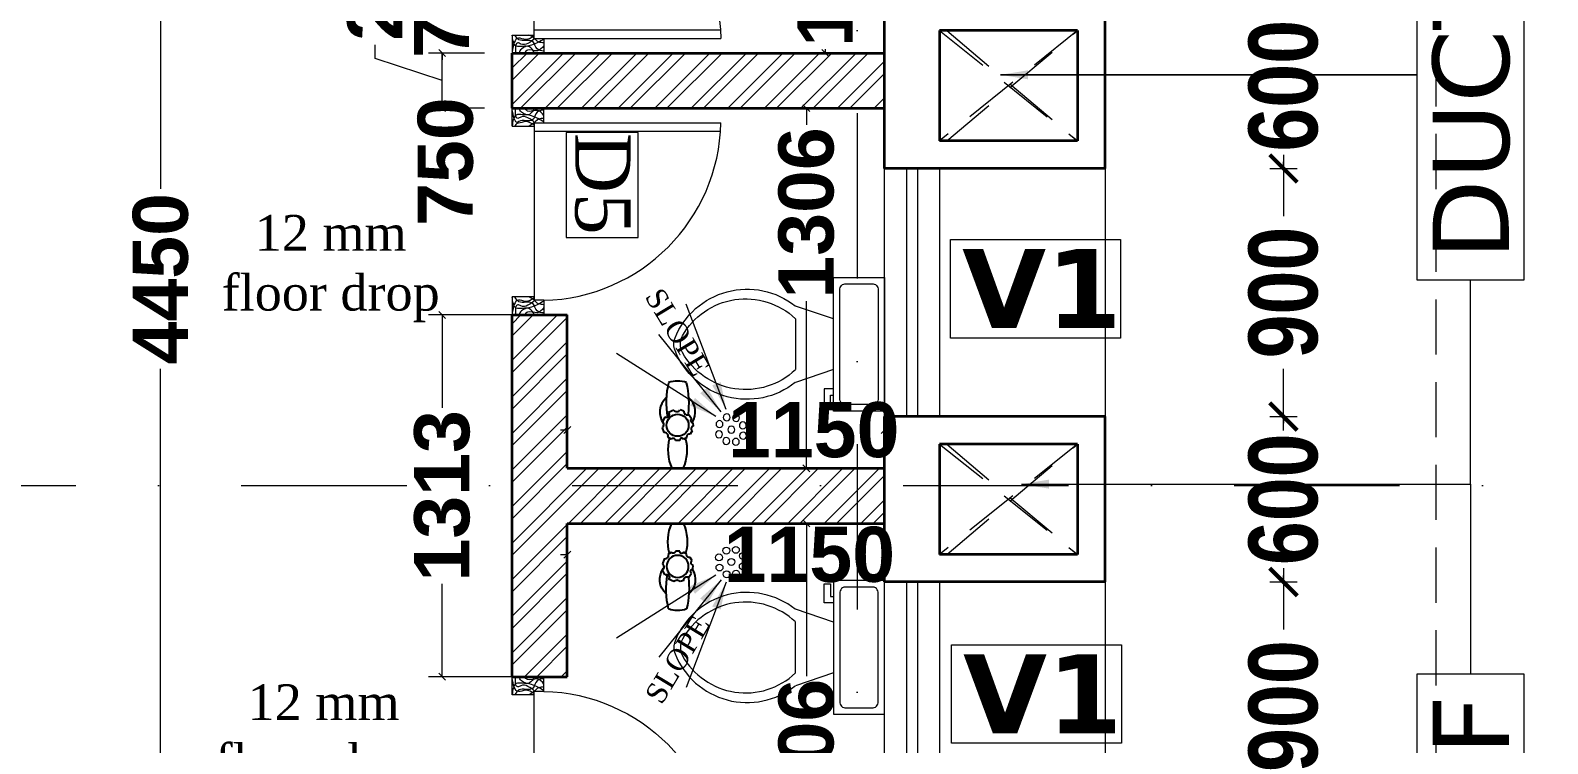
# Model space of a CAD drawing. Header units: millimetres. Extents: x -3092155 to 4513934, y -12317808 to 1850003.
# Drawn here: x -379332 to -373830, y -5518723 to -5516135 of the extents above; entities that cross this region are included whole.
import ezdxf

# ---------------------------------------------------------------- set-up
doc = ezdxf.new("R2010")
doc.units = ezdxf.units.MM
doc.header["$LTSCALE"] = 2
doc.header["$MEASUREMENT"] = 0
doc.header["$PDMODE"] = 34
doc.header["$PDSIZE"] = 500
doc.linetypes.add('DASHDOT', pattern=[1, 0.5, -0.25, 0, -0.25])
doc.linetypes.add('DASHED2', pattern=[0.375, 0.25, -0.125])
for name, color, linetype, lineweight in [('AREA AA', 162, 'Continuous', 20), ('cornice', 12, 'Continuous', 25), ('D DIM', 250, 'Continuous', 9), ('D5', 10, 'Continuous', 5), ('DOOR', 27, 'Continuous', 5), ('FIXTURE', 252, 'Continuous', 0), ('glass', 5, 'Continuous', 15), ('GRID', 251, 'DASHDOT', 5), ('hatch toilet', 42, 'Continuous', 9), ('SILL', 74, 'Continuous', 9), ('tap', 97, 'Continuous', 25), ('taxe', 7, 'Continuous', 9), ('toi.dim.', 214, 'Continuous', 9), ('VENTI', 162, 'Continuous', 5), ('WAll', 250, 'Continuous', 35)]:
    doc.layers.add(name, color=color, linetype=linetype, lineweight=lineweight)
doc.layers.add('DOT', color=7, linetype='DASHED2', lineweight=0, true_color=0x89067c)
doc.layers.add('duct text', color=7, linetype='Continuous', lineweight=5, true_color=0x30182a)
doc.styles.add('door', font='arial.ttf', dxfattribs={"height": 70})
doc.styles.add('INNER DIM', font='ARIALNB.TTF', dxfattribs={"height": 250})
doc.styles.add('int dim', font='arialbd.ttf', dxfattribs={"height": 200})
doc.styles.get("Standard").update_dxf_attribs({"font": 'times.ttf', "height": 500})
doc.styles.add('style2', font='verdana.ttf')
doc.dimstyles.new('DOOR', dxfattribs={"dimtxt": 100, "dimasz": 100, "dimexe": 25, "dimexo": 50, "dimgap": 25, "dimtad": 0, "dimtih": 1, "dimtoh": 1, "dimdec": 0, "dimzin": 3, "dimdsep": 46, "dimtxsty": 'door', "dimblk": 'OBLIQUE', "dimcen": 200, "dimclrd": 256, "dimclre": 256, "dimclrt": 256, "dimadec": 0, "dimazin": 0, "dimtfac": 1, "dimtdec": 0, "dimtofl": 0, "dimtmove": 2, "dimatfit": 3, "dimfxl": 300, "dimfxlon": 1, "dimfrac": 1, "dimtolj": 1, "dimtzin": 0, "dimlwd": -1, "dimlwe": -1, "dimarcsym": 0})
doc.dimstyles.new('external final', dxfattribs={"dimscale": 0, "dimtxt": 250, "dimasz": 100, "dimexe": 50, "dimexo": 50, "dimgap": 50, "dimtad": 0, "dimdec": 0, "dimzin": 0, "dimdsep": 46, "dimtxsty": 'INNER DIM', "dimblk": 'ARCHTICK', "dimcen": 100, "dimdle": 50, "dimclrd": 256, "dimclre": 256, "dimclrt": 256, "dimadec": 0, "dimazin": 0, "dimtfac": 1, "dimtdec": 0, "dimtix": 1, "dimtmove": 1, "dimatfit": 3, "dimfxl": 50, "dimfxlon": 1, "dimtolj": 1, "dimtzin": 0, "dimlwd": -1, "dimlwe": -1, "dimarcsym": 1})
doc.dimstyles.new('toilet detail', dxfattribs={"dimtxt": 150, "dimasz": 25, "dimexe": 50, "dimexo": 100, "dimgap": 25, "dimtad": 0, "dimdec": 0, "dimzin": 3, "dimdsep": 46, "dimtxsty": 'int dim', "dimblk": 'OBLIQUE', "dimcen": 90, "dimclrd": 214, "dimclre": 214, "dimclrt": 256, "dimadec": 0, "dimazin": 0, "dimtfac": 1, "dimtdec": 0, "dimtofl": 0, "dimtmove": 1, "dimatfit": 3, "dimfxl": 1, "dimfrac": 1, "dimtolj": 1, "dimtzin": 0, "dimlwd": -1, "dimlwe": -1, "dimarcsym": 1})
pattern_1 = [(45, (99708.5, 251064.38), (-66.2912607, 66.2912607), []), (45, (99752.69, 251064.38), (-66.2912607, 66.2912607), [])]

# ---------------------------------------------------------------- blocks, each defined once
blk = doc.blocks.new('*D208')
at = {"layer": 'D DIM', "ltscale": 100, "transparency": 16777216}
for p, q in [((-374837.9, -5516036.2), (-374737.9, -5516036.2)), ((-374787.9, -5516036.2), (-374787.9, -5516060.3)), ((-374787.9, -5516636.2), (-374787.9, -5516612.1)), ((-374837.9, -5516636.2), (-374737.9, -5516636.2))]:
    blk.add_line(p, q, dxfattribs=at)
at = {"layer": 'Defpoints', "color": 0, "lineweight": 50, "ltscale": 100, "transparency": 16777216}
for p in [(-375433.5, -5516036.2), (-375433.5, -5516636.2), (-374787.9, -5516636.2)]:
    blk.add_point(p, dxfattribs=at)
at = {"layer": 'D DIM', "ltscale": 100, "transparency": 16777216, "insert": (-374787.9, -5516336.2), "char_height": 250, "attachment_point": 5, "rotation": 90, "style": 'INNER DIM'}
blk.add_mtext('\\A1;600', dxfattribs=at)
blk = doc.blocks.new('_ArchTick')
at = {"color": 0, "linetype": 'ByBlock', "const_width": 0.15}
blk.add_lwpolyline([(-0.5, -0.5), (0.5, 0.5)], dxfattribs=at)
blk = doc.blocks.new('*D209')
at = {"layer": 'D DIM', "ltscale": 100, "transparency": 16777216}
for p, q in [((-374787.9, -5516586.2), (-374787.9, -5516808.8)), ((-374837.9, -5516636.2), (-374737.9, -5516636.2)), ((-374787.9, -5517586.2), (-374787.9, -5517363.6)), ((-374837.9, -5517536.2), (-374737.9, -5517536.2))]:
    blk.add_line(p, q, dxfattribs=at)
at = {"layer": 'Defpoints', "color": 0, "lineweight": 50, "ltscale": 100, "transparency": 16777216}
for p in [(-375433.5, -5516636.2), (-375433.5, -5517536.2), (-374787.9, -5517536.2)]:
    blk.add_point(p, dxfattribs=at)
at = {"layer": 'D DIM', "ltscale": 100, "transparency": 16777216, "xscale": 100, "yscale": 100, "zscale": 100}
for p, rotation in [((-374787.9, -5516636.2), 90), ((-374787.9, -5517536.2), 270)]:
    blk.add_blockref('_ArchTick', p, dxfattribs=dict(at, rotation=rotation))
at = {"layer": 'D DIM', "ltscale": 100, "transparency": 16777216, "insert": (-374787.9, -5517086.2), "char_height": 250, "attachment_point": 5, "rotation": 90, "style": 'INNER DIM'}
blk.add_mtext('\\A1;900', dxfattribs=at)
blk = doc.blocks.new('*D210')
at = {"layer": 'D DIM', "ltscale": 100, "transparency": 16777216}
for p, q in [((-374837.9, -5517536.2), (-374737.9, -5517536.2)), ((-374787.9, -5517536.2), (-374787.9, -5517560.3)), ((-374787.9, -5518136.2), (-374787.9, -5518112.1)), ((-374837.9, -5518136.2), (-374737.9, -5518136.2))]:
    blk.add_line(p, q, dxfattribs=at)
at = {"layer": 'Defpoints', "color": 0, "lineweight": 50, "ltscale": 100, "transparency": 16777216}
for p in [(-375433.5, -5517536.2), (-375433.5, -5518136.2), (-374787.9, -5518136.2)]:
    blk.add_point(p, dxfattribs=at)
at = {"layer": 'D DIM', "ltscale": 100, "transparency": 16777216, "insert": (-374787.9, -5517836.2), "char_height": 250, "attachment_point": 5, "rotation": 90, "style": 'INNER DIM'}
blk.add_mtext('\\A1;600', dxfattribs=at)
blk = doc.blocks.new('*D211')
at = {"layer": 'D DIM', "ltscale": 100, "transparency": 16777216}
for p, q in [((-374787.9, -5518086.2), (-374787.9, -5518308.8)), ((-374837.9, -5518136.2), (-374737.9, -5518136.2)), ((-374787.9, -5519086.2), (-374787.9, -5518863.6)), ((-374837.9, -5519036.2), (-374737.9, -5519036.2))]:
    blk.add_line(p, q, dxfattribs=at)
at = {"layer": 'Defpoints', "color": 0, "lineweight": 50, "ltscale": 100, "transparency": 16777216}
for p in [(-375433.5, -5518136.2), (-375433.5, -5519036.2), (-374787.9, -5519036.2)]:
    blk.add_point(p, dxfattribs=at)
at = {"layer": 'D DIM', "ltscale": 100, "transparency": 16777216, "xscale": 100, "yscale": 100, "zscale": 100}
for p, rotation in [((-374787.9, -5518136.2), 90), ((-374787.9, -5519036.2), 270)]:
    blk.add_blockref('_ArchTick', p, dxfattribs=dict(at, rotation=rotation))
at = {"layer": 'D DIM', "ltscale": 100, "transparency": 16777216, "insert": (-374787.9, -5518586.2), "char_height": 250, "attachment_point": 5, "rotation": 90, "style": 'INNER DIM'}
blk.add_mtext('\\A1;900', dxfattribs=at)
blk = doc.blocks.new('Toilet - top')
for p, q in [((9.75, -4.5), (9.75, -1.5)), ((-4.87, -6.37), (-3.37, -6.37)), ((-4.87, -7.12), (-4.87, -6.37)), ((-2.62, -7.12), (-4.87, -7.12)), ((-3.37, -6.37), (-3.37, -6)), ((-2.62, -6), (-2.62, -7.12)), ((-0.37, -6), (-1.87, -10.5)), ((5.63, -6), (7.13, -10.5)), ((5.63, -10.5), (-0.37, -10.5))]:
    blk.add_line(p, q)
blk.add_lwpolyline([(10.5, -6), (10.5, 0), (-5.25, 0), (-5.25, -6)], close=True)
for points in [[(-4.5, -1.5), (-4.5, -4.5)], [(9, -0.75), (-3.75, -0.75)], [(-3.75, -5.25), (9, -5.25)]]:
    blk.add_lwpolyline(points)
for centre, radius, start, end in [((-3.84, -1.41), 0.663, 81.8699, 188.1301), ((9.09, -1.41), 0.663, 351.8699, 98.1301), ((-3.84, -4.59), 0.663, 171.8699, 278.1301), ((9.09, -4.59), 0.663, 261.8699, 8.1301), ((5.26, -16.19), 9.13, 141.4691, 248.2606), ((5.77, -16.36), 8.5, 136.3677, 240.998), ((-0.01, -16.19), 9.13, 291.7393, 38.5307), ((-0.52, -16.36), 8.5, 299.0018, 43.6321), ((2.63, -22.05), 2, 240.998, 299.0018), ((2.63, -22.81), 2, 248.2606, 291.7393)]:
    blk.add_arc(centre, radius, start, end)
blk = doc.blocks.new('_Oblique')
at = {"color": 0, "linetype": 'ByBlock', "lineweight": -2}
blk.add_line((-0.5, -0.5), (0.5, 0.5), dxfattribs=at)
blk = doc.blocks.new('*D1149')
at = {"layer": 'Defpoints', "color": 0, "lineweight": 50, "ltscale": 100, "transparency": 16777216}
for p in [(-1459065.3, -5388308.2), (-1458711.6, -5388308.2), (-1458811.6, -5389058.2)]:
    blk.add_point(p, dxfattribs=at)
at = {"layer": 'toi.dim.', "color": 214, "ltscale": 100, "transparency": 16777216}
for p, q in [((-1458811.6, -5388308.2), (-1459115.3, -5388308.2)), ((-1459065.3, -5388308.2), (-1459065.3, -5388283.2)), ((-1458911.6, -5389058.2), (-1459115.3, -5389058.2)), ((-1459065.3, -5389058.2), (-1459065.3, -5389083.2))]:
    blk.add_line(p, q, dxfattribs=at)
at = {"layer": 'toi.dim.', "color": 214, "ltscale": 100, "transparency": 16777216, "xscale": 25, "yscale": 25, "zscale": 25}
for p, rotation in [((-1459065.3, -5388308.2), 270), ((-1459065.3, -5389058.2), 90)]:
    blk.add_blockref('_Oblique', p, dxfattribs=dict(at, rotation=rotation))
at = {"layer": 'toi.dim.', "ltscale": 100, "transparency": 16777216, "insert": (-1459065.3, -5388846.9), "char_height": 200, "attachment_point": 5, "rotation": 90, "style": 'int dim'}
blk.add_mtext('\\A1;750', dxfattribs=at)
blk = doc.blocks.new('*D1150')
at = {"layer": 'Defpoints', "color": 0, "lineweight": 50, "ltscale": 100, "transparency": 16777216}
for p in [(-1459065.3, -5386995.7), (-1458711.6, -5386995.7), (-1458711.6, -5388308.2)]:
    blk.add_point(p, dxfattribs=at)
at = {"layer": 'toi.dim.', "color": 214, "ltscale": 100, "transparency": 16777216}
for p, q in [((-1458811.6, -5386995.7), (-1459115.3, -5386995.7)), ((-1459065.3, -5386995.7), (-1459065.3, -5387333.3)), ((-1459065.3, -5388308.2), (-1459065.3, -5387970.7)), ((-1458811.6, -5388308.2), (-1459115.3, -5388308.2))]:
    blk.add_line(p, q, dxfattribs=at)
at = {"layer": 'toi.dim.', "color": 214, "ltscale": 100, "transparency": 16777216, "xscale": 25, "yscale": 25, "zscale": 25}
for p, rotation in [((-1459065.3, -5386995.7), 90), ((-1459065.3, -5388308.2), 270)]:
    blk.add_blockref('_Oblique', p, dxfattribs=dict(at, rotation=rotation))
at = {"layer": 'toi.dim.', "ltscale": 100, "transparency": 16777216, "insert": (-1459065.3, -5387652), "char_height": 200, "attachment_point": 5, "rotation": 90, "style": 'int dim'}
blk.add_mtext('\\A1;1313', dxfattribs=at)
blk = doc.blocks.new('*D1151')
at = {"layer": 'Defpoints', "color": 0, "lineweight": 50, "ltscale": 100, "transparency": 16777216}
for p in [(-1459065.3, -5386245.7), (-1458811.6, -5386245.7), (-1458711.6, -5386995.7)]:
    blk.add_point(p, dxfattribs=at)
at = {"layer": 'toi.dim.', "color": 214, "ltscale": 100, "transparency": 16777216}
for p, q in [((-1459065.3, -5386245.7), (-1459065.3, -5386220.7)), ((-1458911.6, -5386245.7), (-1459115.3, -5386245.7)), ((-1458811.6, -5386995.7), (-1459115.3, -5386995.7)), ((-1459065.3, -5386995.7), (-1459065.3, -5387020.7))]:
    blk.add_line(p, q, dxfattribs=at)
at = {"layer": 'toi.dim.', "color": 214, "ltscale": 100, "transparency": 16777216, "xscale": 25, "yscale": 25, "zscale": 25}
for p, rotation in [((-1459065.3, -5386245.7), 270), ((-1459065.3, -5386995.7), 90)]:
    blk.add_blockref('_Oblique', p, dxfattribs=dict(at, rotation=rotation))
at = {"layer": 'toi.dim.', "ltscale": 100, "transparency": 16777216, "insert": (-1459052.8, -5386439.5), "char_height": 200, "attachment_point": 5, "rotation": 90, "style": 'int dim'}
blk.add_mtext('\\A1;750', dxfattribs=at)
blk = doc.blocks.new('*D1152')
at = {"layer": 'Defpoints', "color": 0, "lineweight": 50, "ltscale": 100, "transparency": 16777216}
for p in [(-1459065.3, -5386045.7), (-1458811.6, -5386045.7), (-1458811.6, -5386245.7)]:
    blk.add_point(p, dxfattribs=at)
at = {"layer": 'toi.dim.', "color": 214, "ltscale": 100, "transparency": 16777216}
for p, q in [((-1459308.2, -5386066), (-1459308.2, -5386016)), ((-1459065.3, -5386145.7), (-1459308.2, -5386066)), ((-1458911.6, -5386045.7), (-1459115.3, -5386045.7)), ((-1459065.3, -5386245.7), (-1459065.3, -5386045.7)), ((-1458911.6, -5386245.7), (-1459115.3, -5386245.7))]:
    blk.add_line(p, q, dxfattribs=at)
at = {"layer": 'toi.dim.', "color": 214, "ltscale": 100, "transparency": 16777216, "xscale": 25, "yscale": 25, "zscale": 25}
for p, rotation in [((-1459065.3, -5386045.7), 90), ((-1459065.3, -5386245.7), 270)]:
    blk.add_blockref('_Oblique', p, dxfattribs=dict(at, rotation=rotation))
at = {"layer": 'toi.dim.', "ltscale": 100, "transparency": 16777216, "insert": (-1459308.2, -5385768.3), "char_height": 200, "attachment_point": 5, "rotation": 90, "style": 'int dim'}
blk.add_mtext('\\A1;200', dxfattribs=at)
blk = doc.blocks.new('*D1153')
at = {"layer": 'Defpoints', "color": 0, "lineweight": 50, "ltscale": 100, "transparency": 16777216}
for p in [(-1459065.3, -5385295.7), (-1458811.6, -5385295.7), (-1458811.6, -5386045.7)]:
    blk.add_point(p, dxfattribs=at)
at = {"layer": 'toi.dim.', "color": 214, "ltscale": 100, "transparency": 16777216}
for p, q in [((-1458911.6, -5385295.7), (-1459115.3, -5385295.7)), ((-1459065.3, -5385295.7), (-1459065.3, -5385270.7)), ((-1458911.6, -5386045.7), (-1459115.3, -5386045.7)), ((-1459065.3, -5386045.7), (-1459065.3, -5386070.7))]:
    blk.add_line(p, q, dxfattribs=at)
at = {"layer": 'toi.dim.', "color": 214, "ltscale": 100, "transparency": 16777216, "xscale": 25, "yscale": 25, "zscale": 25}
for p, rotation in [((-1459065.3, -5385295.7), 270), ((-1459065.3, -5386045.7), 90)]:
    blk.add_blockref('_Oblique', p, dxfattribs=dict(at, rotation=rotation))
at = {"layer": 'toi.dim.', "ltscale": 100, "transparency": 16777216, "insert": (-1459066.1, -5385830.8), "char_height": 200, "attachment_point": 5, "rotation": 90, "style": 'int dim'}
blk.add_mtext('\\A1;750', dxfattribs=at)
blk = doc.blocks.new('A$C3DC14F32')
at = {"layer": 'DOOR', "ltscale": 100}
for p, q in [((53, 115), (53, 756.7)), ((84, 80), (84, 755.4)), ((0, 0), (0, 115)), ((53, 115), (0, 115)), ((53, 80), (53, 115)), ((697, 115), (697, 80)), ((697, 115), (750, 115)), ((750, 115), (750, 0)), ((53, 80), (697, 80)), ((65, 0), (65, 80)), ((685, 80), (685, 0)), ((65, 0), (0, 0)), ((685, 0), (750, 0))]:
    blk.add_line(p, q, dxfattribs=at)
blk.add_arc((40.3, 100), 656.9, 1.3077, 88.8934, dxfattribs=at)
for points in [[(50, 115), (28.5, 70), (14.5, 33.5), (0, 24)], [(26.5, 115), (8, 91.5), (10.5, 56), (0, 44.5)], [(7, 115), (15, 90.5), (41.5, 75), (48, 24.5), (65, 10)], [(37, 115), (40, 96), (56, 76), (65, 61)], [(743, 115), (735, 90.5), (708.5, 75), (702, 24.5), (685, 10)], [(713, 115), (710, 96), (694, 76), (685, 61)], [(700, 115), (721.5, 70), (735.5, 33.5), (750, 24)], [(723.5, 115), (742, 91.5), (739.5, 56), (750, 44.5)], [(53, 82), (32.5, 31.5), (37, 21), (0, 12)], [(0, 81), (22.5, 62.5), (25, 15), (65, 0)], [(62, 80), (49, 49), (54, 23.5), (4, 0)], [(750, 81), (727.5, 62.5), (725, 15), (685, 0)], [(688, 80), (701, 49), (696, 23.5), (746, 0)], [(697, 82), (717.5, 31.5), (713, 21), (750, 12)]]:
    blk.add_spline(points, degree=3, dxfattribs=at)
blk = doc.blocks.new('14')
at = {"layer": 'FIXTURE', "ltscale": 15000}
for centre in [(-57, 27.9), (-38.2, 36), (-20.2, 27), (-64.7, 9.5), (-38.1, 9.5), (-12.1, 9.5), (-57, -7.8), (-38.2, -15.3), (-18.6, -8.4)]:
    blk.add_circle(centre, 6.97, dxfattribs=at)
blk = doc.blocks.new('ryr')
at = {"layer": 'tap', "ltscale": 100}
for p, q in [((1982562.6, -4956366.8), (1982560.6, -4956373.7)), ((1982569, -4956357.8), (1982576.1, -4956352.9)), ((1982583.7, -4956350.4), (1982590.2, -4956350.1)), ((1982598.2, -4956351.9), (1982604.6, -4956355.3)), ((1982610.7, -4956361.3), (1982614, -4956367.1)), ((1982616, -4956374.1), (1982616, -4956381.8)), ((1982666.3, -4956367.8), (1982666.3, -4956388.4)), ((1982561.1, -4956384.7), (1982565.1, -4956394.4)), ((1982572.8, -4956401.4), (1982582.2, -4956405.4)), ((1982613.7, -4956389.8), (1982610.1, -4956395.6)), ((1982601.5, -4956402.7), (1982592.8, -4956405.7))]:
    blk.add_line(p, q, dxfattribs=at)
blk.add_circle((1982588.3, -4956378.1), 20, dxfattribs=at)
for centre, radius, start, end in [((1982564.4, -4956380.5), 34.6, 56.5528, 138.7143), ((1982556.2, -4956378.1), 48, 160.1952, 199.8048), ((1982547.7, -4956509), 151.7, 81.7623, 103.9834), ((1982556.9, -4956379.4), 6.73, 307.8899, 56.9197), ((1982563.2, -4956360.5), 6.39, 264.6602, 25.1394), ((1982579.4, -4956350.2), 4.3, 217.9729, 357.2544), ((1982594.6, -4956348.9), 4.62, 195.6991, 319.6996), ((1982608.8, -4956357.1), 4.58, 156.5927, 294.6638), ((1982615.4, -4956370.5), 3.66, 111.8615, 279.3097), ((1982633.1, -4956440.8), 80.2, 65.5625, 105.3327), ((1982547.7, -4956247.1), 151.7, 256.0166, 279.8379), ((1982564.4, -4956375.7), 34.6, 221.3317, 306.2699), ((1982568.6, -4956398.3), 5.26, 323.2148, 132.0605), ((1982607.8, -4956401.6), 6.38, 69.0303, 190.3369), ((1982633.1, -4956315.4), 80.2, 254.6673, 294.4375), ((1982616.8, -4956386.3), 4.61, 99.2597, 228.4484), ((1982587.4, -4956410.2), 7.04, 39.9617, 136.8268), ((1982588.3, -4956378.1), 28, 279.2436, 279.2439)]:
    blk.add_arc(centre, radius, start, end, dxfattribs=at)
blk = doc.blocks.new('*D1196')
at = {"layer": 'Defpoints', "color": 0, "lineweight": 50, "ltscale": 100, "transparency": 16777216}
for p in [(-1460336.6, -5384639.5), (-1460086, -5384639.5), (-1460461.6, -5389089.5)]:
    blk.add_point(p, dxfattribs=at)
at = {"layer": 'toi.dim.', "color": 214, "ltscale": 100, "transparency": 16777216}
for p, q in [((-1460236.6, -5384639.5), (-1460036, -5384639.5)), ((-1460086, -5384639.5), (-1460086, -5386538.2)), ((-1460086, -5389089.5), (-1460086, -5387190.8)), ((-1460361.6, -5389089.5), (-1460036, -5389089.5))]:
    blk.add_line(p, q, dxfattribs=at)
at = {"layer": 'toi.dim.', "color": 214, "ltscale": 100, "transparency": 16777216, "xscale": 25, "yscale": 25, "zscale": 25}
for p, rotation in [((-1460086, -5384639.5), 90), ((-1460086, -5389089.5), 270)]:
    blk.add_blockref('_Oblique', p, dxfattribs=dict(at, rotation=rotation))
at = {"layer": 'toi.dim.', "ltscale": 100, "transparency": 16777216, "insert": (-1460086, -5386864.5), "char_height": 200, "attachment_point": 5, "rotation": 90, "style": 'int dim'}
blk.add_mtext('\\A1;4450', dxfattribs=at)
blk = doc.blocks.new('*D1217')
at = {"layer": 'Defpoints', "color": 0, "lineweight": 50, "ltscale": 100, "transparency": 16777216}
for p in [(-1458611.6, -5387413.4), (-1458611.6, -5387449.9), (-1457461.6, -5387449.9)]:
    blk.add_point(p, dxfattribs=at)
at = {"layer": 'toi.dim.', "color": 214, "ltscale": 100, "transparency": 16777216}
for p, q in [((-1458611.6, -5387349.9), (-1458611.6, -5387363.4)), ((-1457461.6, -5387349.9), (-1457461.6, -5387363.4)), ((-1458611.6, -5387413.4), (-1458636.6, -5387413.4)), ((-1457461.6, -5387413.4), (-1457436.6, -5387413.4))]:
    blk.add_line(p, q, dxfattribs=at)
at = {"layer": 'toi.dim.', "color": 214, "ltscale": 100, "transparency": 16777216, "xscale": 25, "yscale": 25, "zscale": 25}
blk.add_blockref('_Oblique', (-1458611.6, -5387413.4), dxfattribs=at)
at = {"layer": 'toi.dim.', "color": 214, "ltscale": 100, "transparency": 16777216, "xscale": 25, "yscale": 25, "zscale": 25, "rotation": 180}
blk.add_blockref('_Oblique', (-1457461.6, -5387413.4), dxfattribs=at)
at = {"layer": 'toi.dim.', "ltscale": 100, "transparency": 16777216, "insert": (-1457718, -5387413.4), "char_height": 200, "attachment_point": 5, "style": 'int dim'}
blk.add_mtext('\\A1;1150', dxfattribs=at)
blk = doc.blocks.new('*D1218')
at = {"layer": 'Defpoints', "color": 0, "lineweight": 50, "ltscale": 100, "transparency": 16777216}
for p in [(-1458611.6, -5387852), (-1458611.6, -5387865.5), (-1457461.6, -5387852)]:
    blk.add_point(p, dxfattribs=at)
at = {"layer": 'toi.dim.', "color": 214, "ltscale": 100, "transparency": 16777216}
for p, q in [((-1458611.6, -5387865.5), (-1458636.6, -5387865.5)), ((-1457461.6, -5387865.5), (-1457436.6, -5387865.5)), ((-1458611.6, -5387952), (-1458611.6, -5387915.5)), ((-1457461.6, -5387952), (-1457461.6, -5387915.5))]:
    blk.add_line(p, q, dxfattribs=at)
at = {"layer": 'toi.dim.', "color": 214, "ltscale": 100, "transparency": 16777216, "xscale": 25, "yscale": 25, "zscale": 25}
blk.add_blockref('_Oblique', (-1458611.6, -5387865.5), dxfattribs=at)
at = {"layer": 'toi.dim.', "color": 214, "ltscale": 100, "transparency": 16777216, "xscale": 25, "yscale": 25, "zscale": 25, "rotation": 180}
blk.add_blockref('_Oblique', (-1457461.6, -5387865.5), dxfattribs=at)
at = {"layer": 'toi.dim.', "ltscale": 100, "transparency": 16777216, "insert": (-1457733.9, -5387865.5), "char_height": 200, "attachment_point": 5, "style": 'int dim'}
blk.add_mtext('\\A1;1150', dxfattribs=at)
blk = doc.blocks.new('*D1231')
at = {"layer": 'Defpoints', "color": 0, "lineweight": 50, "ltscale": 100, "transparency": 16777216}
for p in [(-1457893.3, -5384639.5), (-1457893.3, -5386045.7), (-1457675.6, -5386045.7)]:
    blk.add_point(p, dxfattribs=at)
at = {"layer": 'toi.dim.', "color": 214, "ltscale": 100, "transparency": 16777216}
for p, q in [((-1457793.3, -5384639.5), (-1457625.6, -5384639.5)), ((-1457675.6, -5384639.5), (-1457675.6, -5385392.3)), ((-1457793.3, -5386045.7), (-1457625.6, -5386045.7)), ((-1457675.6, -5386045.7), (-1457675.6, -5386031.8))]:
    blk.add_line(p, q, dxfattribs=at)
at = {"layer": 'toi.dim.', "color": 214, "ltscale": 100, "transparency": 16777216, "xscale": 25, "yscale": 25, "zscale": 25}
for p, rotation in [((-1457675.6, -5384639.5), 90), ((-1457675.6, -5386045.7), 270)]:
    blk.add_blockref('_Oblique', p, dxfattribs=dict(at, rotation=rotation))
at = {"layer": 'toi.dim.', "ltscale": 100, "transparency": 16777216, "insert": (-1457675.6, -5385712.1), "char_height": 200, "attachment_point": 5, "rotation": 90, "style": 'int dim'}
blk.add_mtext('\\A1;1406', dxfattribs=at)
blk = doc.blocks.new('*D1142')
at = {"layer": 'Defpoints', "color": 0, "lineweight": 50, "ltscale": 100, "transparency": 16777216}
for p in [(-1457725.4, -5387752), (-1457861.6, -5389058.2), (-1457744.5, -5389058.2)]:
    blk.add_point(p, dxfattribs=at)
at = {"layer": 'toi.dim.', "color": 214, "ltscale": 100, "transparency": 16777216}
for p, q in [((-1457825.4, -5387752), (-1457794.5, -5387752)), ((-1457744.5, -5387752), (-1457744.5, -5388306.4)), ((-1457744.5, -5389058.2), (-1457744.5, -5388945.9)), ((-1457761.6, -5389058.2), (-1457694.5, -5389058.2))]:
    blk.add_line(p, q, dxfattribs=at)
at = {"layer": 'toi.dim.', "color": 214, "ltscale": 100, "transparency": 16777216, "xscale": 25, "yscale": 25, "zscale": 25}
for p, rotation in [((-1457744.5, -5387752), 90), ((-1457744.5, -5389058.2), 270)]:
    blk.add_blockref('_Oblique', p, dxfattribs=dict(at, rotation=rotation))
at = {"layer": 'toi.dim.', "ltscale": 100, "transparency": 16777216, "insert": (-1457744.5, -5388626.2), "char_height": 200, "attachment_point": 5, "rotation": 90, "style": 'int dim'}
blk.add_mtext('\\A1;1306', dxfattribs=at)
blk = doc.blocks.new('*D1134')
at = {"layer": 'Defpoints', "color": 0, "lineweight": 50, "ltscale": 100, "transparency": 16777216}
for p in [(-1457725.4, -5386245.7), (-1457861.6, -5387552), (-1457744.5, -5387552)]:
    blk.add_point(p, dxfattribs=at)
at = {"layer": 'toi.dim.', "color": 214, "ltscale": 100, "transparency": 16777216}
for p, q in [((-1457825.4, -5386245.7), (-1457794.5, -5386245.7)), ((-1457744.5, -5386245.7), (-1457744.5, -5386306)), ((-1457744.5, -5387552), (-1457744.5, -5386945.5)), ((-1457761.6, -5387552), (-1457694.5, -5387552))]:
    blk.add_line(p, q, dxfattribs=at)
at = {"layer": 'toi.dim.', "color": 214, "ltscale": 100, "transparency": 16777216, "xscale": 25, "yscale": 25, "zscale": 25}
for p, rotation in [((-1457744.5, -5386245.7), 90), ((-1457744.5, -5387552), 270)]:
    blk.add_blockref('_Oblique', p, dxfattribs=dict(at, rotation=rotation))
at = {"layer": 'toi.dim.', "ltscale": 100, "transparency": 16777216, "insert": (-1457744.5, -5386625.8), "char_height": 200, "attachment_point": 5, "rotation": 90, "style": 'int dim'}
blk.add_mtext('\\A1;1306', dxfattribs=at)
blk = doc.blocks.new('7u6ujuj')
at = {"layer": 'hatch toilet', "ltscale": 100}
h = blk.add_hatch(dxfattribs=at)
h.set_pattern_fill('ANSI32', color=256, scale=250, style=0)
h.set_pattern_definition(pattern_1)
h.paths.add_polyline_path([(-1458811.6, -5386045.7), (-1458811.6, -5386245.7), (-1457461.6, -5386245.7), (-1457461.6, -5386045.7)])
h = blk.add_hatch(dxfattribs=at)
h.set_pattern_fill('ANSI32', color=256, scale=250, style=0)
h.set_pattern_definition(pattern_1)
h.paths.add_polyline_path([(-1458611.6, -5387552), (-1458611.6, -5386995.7), (-1458696.6, -5386995.7), (-1458696.6, -5386995.7), (-1458811.6, -5386995.7), (-1458811.6, -5388308.2), (-1458696.6, -5388308.2), (-1458611.6, -5388308.2), (-1458611.6, -5387752), (-1457461.6, -5387752), (-1457461.6, -5387552)])
at = {"layer": 'D5'}
blk.add_lwpolyline([(-1458355.2, -5386714.7), (-1458355.2, -5386334.2), (-1458615.8, -5386334.2), (-1458615.8, -5386714.7)], close=True, dxfattribs=at)
at = {"layer": 'DOT', "ltscale": 400}
for p, q in [((-1457261.6, -5385964.5), (-1456761.6, -5386364.5)), ((-1456761.6, -5385964.5), (-1457261.6, -5386364.5)), ((-1457261.6, -5387464.5), (-1456761.6, -5387864.5)), ((-1456761.6, -5387464.5), (-1457261.6, -5387864.5))]:
    blk.add_line(p, q, dxfattribs=at)
at = {"layer": 'glass', "ltscale": 100}
for p, q in [((-1457381.6, -5386464.2), (-1457381.6, -5387364.2)), ((-1457341.6, -5386464.2), (-1457341.6, -5387364.2)), ((-1457381.6, -5387964.7), (-1457381.6, -5388864.7)), ((-1457341.6, -5387964.7), (-1457341.6, -5388864.7))]:
    blk.add_line(p, q, dxfattribs=at)
at = {"layer": 'SILL', "ltscale": 100}
for p, q in [((-1457461.6, -5391864.5), (-1457461.6, -5383839.5)), ((-1457261.6, -5386464.5), (-1457261.6, -5387364.5)), ((-1457261.6, -5387964.5), (-1457261.6, -5388864.5))]:
    blk.add_line(p, q, dxfattribs=at)
at = {"layer": 'VENTI', "ltscale": 100}
for points in [[(-1456605.5, -5387079.6), (-1457221.7, -5387079.6), (-1457221.7, -5386722.4), (-1456605.5, -5386722.4)], [(-1456602.1, -5388549.7), (-1457218.3, -5388549.7), (-1457218.3, -5388192.6), (-1456602.1, -5388192.6)]]:
    blk.add_lwpolyline(points, close=True, dxfattribs=at)
at = {"layer": 'WAll', "ltscale": 100}
for p, q in [((-1457461.6, -5386464.5), (-1457461.6, -5385864.5)), ((-1456661.6, -5386464.5), (-1456661.6, -5385864.5)), ((-1457261.6, -5385964.5), (-1457261.6, -5386364.5)), ((-1456761.6, -5385964.5), (-1457261.6, -5385964.5)), ((-1456761.6, -5385964.5), (-1456761.6, -5386364.5)), ((-1458811.6, -5386245.7), (-1458811.6, -5386045.7)), ((-1458811.6, -5386045.7), (-1457461.6, -5386045.7)), ((-1458811.6, -5386245.7), (-1457461.6, -5386245.7)), ((-1456761.6, -5386364.5), (-1457261.6, -5386364.5)), ((-1456661.6, -5386464.5), (-1457461.6, -5386464.5)), ((-1458811.6, -5388308.2), (-1458811.6, -5386995.7)), ((-1458811.6, -5386995.7), (-1458611.6, -5386995.7)), ((-1458611.6, -5387552), (-1458611.6, -5386995.7)), ((-1456661.6, -5387364.5), (-1457461.6, -5387364.5)), ((-1457461.6, -5387964.5), (-1457461.6, -5387364.5)), ((-1456661.6, -5387964.5), (-1456661.6, -5387364.5)), ((-1457261.6, -5387464.5), (-1457261.6, -5387864.5)), ((-1456761.6, -5387464.5), (-1457261.6, -5387464.5)), ((-1456761.6, -5387464.5), (-1456761.6, -5387864.5)), ((-1458611.6, -5387552), (-1457461.6, -5387552)), ((-1458611.6, -5388308.2), (-1458611.6, -5387752)), ((-1458611.6, -5387752), (-1457461.6, -5387752)), ((-1456761.6, -5387864.5), (-1457261.6, -5387864.5)), ((-1456661.6, -5387964.5), (-1457461.6, -5387964.5)), ((-1458811.6, -5388308.2), (-1458611.6, -5388308.2))]:
    blk.add_line(p, q, dxfattribs=at)
at = {"layer": 'DOOR', "ltscale": 100, "xscale": -1, "rotation": 270.0005034062861}
for p in [(-1458811.6, -5386045.7), (-1458811.6, -5389058.2)]:
    blk.add_blockref('A$C3DC14F32', p, dxfattribs=at)
at = {"layer": 'DOOR', "ltscale": 100, "rotation": 269.9994965937138}
blk.add_blockref('A$C3DC14F32', (-1458811.6, -5386245.7), dxfattribs=at)
at = {"layer": 'FIXTURE', "ltscale": 100, "extrusion": (0, 0, -1), "yscale": 30.77059217263013, "zscale": -30.7705921728903, "rotation": 90}
for p, xscale in [((1457461.6, -5387182.8), 30.77059217263013), ((1457461.6, -5388121.2), -30.77059217263013)]:
    blk.add_blockref('Toilet - top', p, dxfattribs=dict(at, xscale=xscale))
at = {"layer": 'FIXTURE', "lineweight": 40, "yscale": 2, "zscale": 2, "rotation": 270}
for p, xscale in [((8454544.5, -1422219.4), 2), ((8454544.5, -9353084.5), -2)]:
    blk.add_blockref('ryr', p, dxfattribs=dict(at, xscale=xscale))
at = {"layer": 'FIXTURE', "yscale": 1.8, "zscale": 1.8}
for p, xscale, rotation in [((-1457976.8, -5387470.4), -1.8, 110.471190732132), ((-1457976.8, -5387833.5), 1.8, 69.52880926786803)]:
    blk.add_blockref('14', p, dxfattribs=dict(at, xscale=xscale, rotation=rotation))
at = {"layer": 'D5', "insert": (-1458382.3, -5386520.1), "char_height": 200, "width": 464.194, "attachment_point": 2, "rotation": 270}
blk.add_mtext('\\pt2000;D5', dxfattribs=at)
at = {"layer": 'taxe', "color": 0, "char_height": 130, "attachment_point": 8}
for insert in [(-1459469.5, -5387022.1), (-1459495.1, -5388724.6)]:
    blk.add_mtext('12 mm \\Pfloor drop', dxfattribs=dict(at, insert=insert))
at = {"layer": 'taxe', "color": 0, "char_height": 75}
for insert, attachment_point, rotation in [((-1458243.9, -5387077.9), 8, 301.2151), ((-1458243.9, -5388226), 2, 58.7849)]:
    blk.add_mtext('SLOPE', dxfattribs=dict(at, insert=insert, attachment_point=attachment_point, rotation=rotation))
at = {"layer": 'VENTI', "ltscale": 100, "char_height": 287, "attachment_point": 5, "style": 'style2'}
for insert in [(-1456890.8, -5386900), (-1456887.4, -5388370.2)]:
    blk.add_mtext('\\pt3157;{\\fVerdana|b1|i0|c0|p34;V1}', dxfattribs=dict(at, insert=insert))
at = {"layer": 'toi.dim.', "ltscale": 100}
for base, p1, p2, picture, middle in [((-1460086, -5384639.5), (-1460461.6, -5389089.5), (-1460336.6, -5384639.5), '*D1196', (-1460086, -5386864.5)), ((-1459065.2775, -5386995.7278), (-1458711.6271, -5388308.2281), (-1458711.6271, -5386995.7278), '*D1150', (-1459065.2775, -5387651.9779))]:
    dim = blk.add_linear_dim(base=base, p1=p1, p2=p2, angle=90, dimstyle='toilet detail', dxfattribs=at)
    dim.commit()
    dim.dimension.update_dxf_attribs({"geometry": picture, "text_midpoint": middle})
for base, p1, p2, picture, middle in [((-1457675.6, -5386045.7), (-1457893.3, -5384639.5), (-1457893.3, -5386045.7), '*D1231', (-1457675.6, -5385712.1)), ((-1459065.3, -5385295.7), (-1458811.6, -5386045.7), (-1458811.6, -5385295.7), '*D1153', (-1459066.1, -5385830.8)), ((-1459065.3, -5386045.7), (-1458811.6, -5386245.7), (-1458811.6, -5386045.7), '*D1152', (-1459308.2, -5385991)), ((-1459065.3, -5386245.7), (-1458711.6, -5386995.7), (-1458811.6, -5386245.7), '*D1151', (-1459052.8, -5386439.5)), ((-1457744.5, -5387552), (-1457725.4, -5386245.7), (-1457861.6, -5387552), '*D1134', (-1457744.5, -5386625.8)), ((-1457744.5, -5389058.2), (-1457725.4, -5387752), (-1457861.6, -5389058.2), '*D1142', (-1457744.5, -5388626.2)), ((-1459065.3, -5388308.2), (-1458811.6, -5389058.2), (-1458711.6, -5388308.2), '*D1149', (-1459065.3, -5388846.9))]:
    dim = blk.add_linear_dim(base=base, p1=p1, p2=p2, angle=90, dimstyle='toilet detail', dxfattribs=at)
    dim.commit()
    dim.dimension.update_dxf_attribs({"geometry": picture, "text_midpoint": middle, "dimtype": 160})
for base, p1, p2, picture, middle in [((-1458611.6, -5387413.4), (-1457461.6, -5387449.9), (-1458611.6, -5387449.9), '*D1217', (-1457718, -5387413.4)), ((-1458611.6, -5387865.5), (-1457461.6, -5387852), (-1458611.6, -5387852), '*D1218', (-1457733.9, -5387865.5))]:
    dim = blk.add_linear_dim(base=base, p1=p1, p2=p2, dimstyle='toilet detail', dxfattribs=at)
    dim.commit()
    dim.dimension.update_dxf_attribs({"geometry": picture, "text_midpoint": middle, "dimtype": 160})
at = {"layer": 'AREA AA', "ltscale": 100}
for points in [[(-1458035.4, -5387338.7), (-1458180, -5386956.4)], [(-1458054.1, -5387347.4), (-1458280.2, -5387067.3)], [(-1458073, -5387364.4), (-1458433.7, -5387135.3)], [(-1458073, -5387939.6), (-1458433.7, -5388168.7)], [(-1458054.1, -5387956.5), (-1458280.2, -5388236.7)], [(-1458035.4, -5387965.3), (-1458180, -5388347.6)]]:
    blk.add_leader(points, dimstyle='toilet detail', override={"dimasz": 100, "dimclrd": 256}, dxfattribs=at)
blk = doc.blocks.new('hyh')
at = {"layer": 'duct text', "ltscale": 0.1}
for points in [[(-111048, -5561031.4), (-111048, -5559458.9), (-110661.8, -5559458.9), (-110661.8, -5561031.4)], [(-111048, -5564031.4), (-111048, -5562458.9), (-110661.8, -5562458.9), (-110661.8, -5564031.4)]]:
    blk.add_lwpolyline(points, close=True, dxfattribs=at)
at = {"layer": 'duct text', "ltscale": 0.1, "char_height": 276.639, "width": 1547.237, "attachment_point": 5, "rotation": 90, "style": 'style2'}
for insert in [(-110851.4, -5560246.8), (-110851.4, -5563246.8)]:
    blk.add_mtext('\\pt3043;DUCT-F', dxfattribs=dict(at, insert=insert))
at = {"layer": 'duct text', "ltscale": 0.1}
for points in [[(-112559.1, -5560286.3), (-111048, -5560286.3), (-112559.1, -5560286.3)], [(-112482.9, -5561771.1), (-110854.9, -5561771.1), (-110854.9, -5561031.4)], [(-112482.9, -5561771.1), (-110854.9, -5561771.1), (-110854.9, -5562458.9)]]:
    blk.add_leader(points, dimstyle='DOOR', dxfattribs=at)

msp = doc.modelspace()

# ---------------------------------------------------------------- linework, layer by layer
at = {"layer": 'DOT', "ltscale": 400}
for p, q in [((-374234.3, -5523011.2), (-374234.3, -5513410.2)), ((-376008.9, -5516536.2), (-375534.3, -5516136.2)), ((-376008.9, -5516136.2), (-375534.3, -5516536.2)), ((-376008.9, -5518036.2), (-375534.3, -5517636.2)), ((-376008.9, -5517636.2), (-375534.3, -5518036.2))]:
    msp.add_line(p, q, dxfattribs=at)
at = {"layer": 'DOT', "linetype": 'Continuous', "ltscale": 400}
msp.add_line((-375434.7, -5515136.2), (-375434.3, -5523536.2), dxfattribs=at)
at = {"layer": 'GRID', "color": 5, "ltscale": 600}
msp.add_line((-376333.9, -5499634.4), (-376333.9, -5584428.2), dxfattribs=at)
at = {"layer": 'GRID', "color": 6, "ltscale": 600}
msp.add_line((-460173.8, -5517786.2), (-367334.4, -5517786.2), dxfattribs=at)

# ---------------------------------------------------------------- block references
at = {"layer": 'cornice', "color": 3, "lineweight": 50}
msp.add_blockref('hyh', (-263254.8, 43989.8), dxfattribs=at)
at = {"layer": 'WAll'}
msp.add_blockref('7u6ujuj', (1081226.9, -130171.7), dxfattribs=at)

# ---------------------------------------------------------------- dimensions: what is measured, and where the dimension line sits
at = {"layer": 'D DIM', "ltscale": 100}
for base, p1, p2, picture, middle in [((-374787.9, -5516636.2), (-375433.5, -5516036.2), (-375433.5, -5516636.2), '*D208', (-374787.9, -5516336.2)), ((-374787.9, -5517536.2), (-375433.5, -5516636.2), (-375433.5, -5517536.2), '*D209', (-374787.9, -5517086.2)), ((-374787.9, -5518136.2), (-375433.5, -5517536.2), (-375433.5, -5518136.2), '*D210', (-374787.9, -5517836.2)), ((-374787.9, -5519036.2), (-375433.5, -5518136.2), (-375433.5, -5519036.2), '*D211', (-374787.9, -5518586.2))]:
    dim = msp.add_linear_dim(base=base, p1=p1, p2=p2, angle=90, dimstyle='external final', override={"dimscale": 1}, dxfattribs=at)
    dim.commit()
    dim.dimension.update_dxf_attribs({"geometry": picture, "text_midpoint": middle})

doc.saveas('drawing.dxf')
